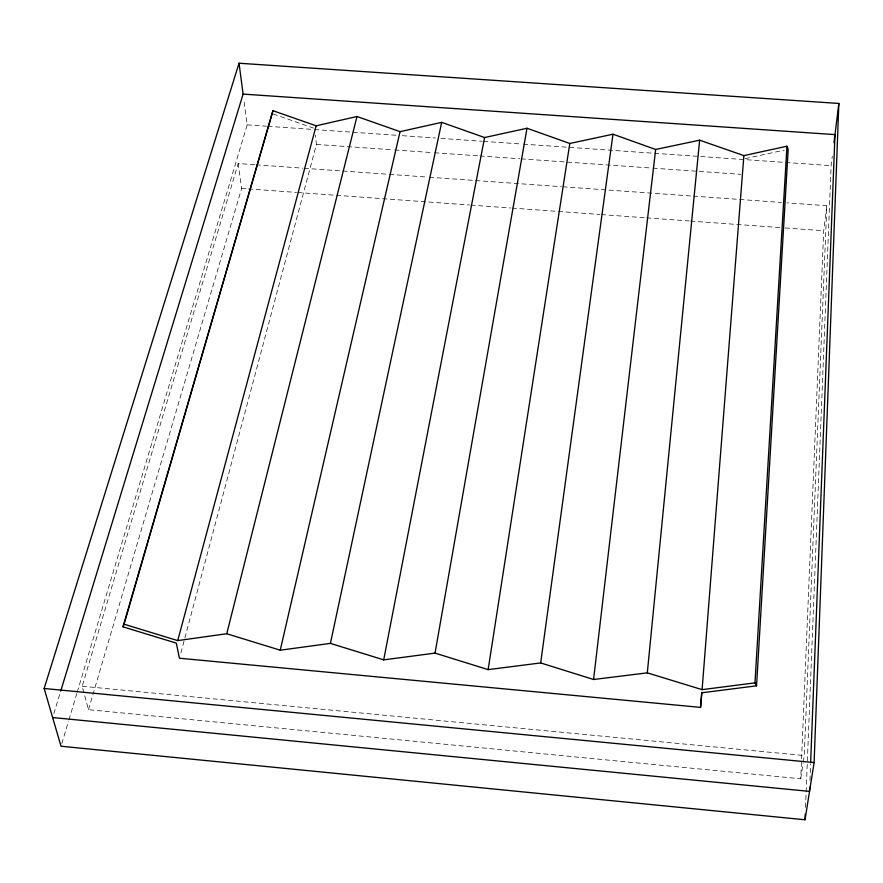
<?xml version="1.0" encoding="UTF-8"?>
<svg xmlns="http://www.w3.org/2000/svg" width="883" height="883" viewBox="0 0 883 883"><rect width="100%" height="100%" fill="white"/><g stroke="black" fill="none" stroke-linecap="round" stroke-linejoin="round"><path stroke-width="0.66" stroke-dasharray="4.42 3.31" d="M809.965 780.373L810.605 763.828M803.287 762.018L804.27 755.561L826.83 205.695L786.952 202.836M805.517 807.382L831.124 165.64L832.294 156.203M254.679 164.713L238.178 163.532L82.185 686.234L88.499 709.667L800.738 778.784L823.707 230.761L826.83 205.695M800.738 778.784L803.089 763.309M180.894 652.912L316.423 144.426L315.474 135.154M88.499 709.667L241.622 188.421L238.178 163.532M61.81 743.596L68.532 721.168M68.929 719.855L76.832 693.464M77.229 692.151L247.174 124.856L243.818 99.47M53.852 713.585L60.287 692.471M745.164 158.62L784.17 150.154M247.174 124.856L266.401 126.203M267.781 126.291L313.123 129.459M314.491 129.558L351.589 132.152M352.968 132.24L396.931 135.32M402.427 135.695L435.407 138.002M440.904 138.388L482.118 141.269M483.498 141.357L521.963 144.05M523.343 144.139L784.402 162.373M785.782 162.472L831.124 165.64M316.423 144.426L393.354 149.845M394.723 149.944L433.189 152.66M434.568 152.759L478.52 155.849M479.899 155.949L519.734 158.763M521.113 158.852L651.61 168.057M652.99 168.156L740.903 174.348M256.059 164.812L302.825 168.167M304.194 168.267L341.335 170.927M342.703 171.026L388.09 174.271M389.469 174.37L427.979 177.13M429.348 177.229L561.389 186.688M562.769 186.788L692.051 196.048M693.42 196.136L781.444 202.45M241.622 188.421L247.108 188.819M248.487 188.918L296.533 192.417M297.902 192.516L334.977 195.209M336.346 195.309L469.513 204.999M470.882 205.099L510.694 207.991M512.074 208.09L599.932 214.481M601.312 214.58L645.241 217.781M646.61 217.88L689.17 220.971M690.539 221.07L779.777 227.56M785.274 227.969L823.707 230.761M82.185 686.234L804.27 755.561M273.189 113.995L313.487 128.079"/><path stroke-width="1.32" d="M814.104 762.581L838.85 103.454L239.028 63.223L44.15 688.453L61.026 746.234L805.031 819.777L814.104 762.581L44.161 688.486M809.7 787.228L809.534 791.389L52.638 717.537M810.649 762.47L834.976 134.613L243.112 94.095L60.695 691.179M805.031 819.777L805.241 814.269M756.543 685.826L754.965 682.868L786.963 146.225L743.883 155.607L699.645 140.187L655.661 149.459L612.99 134.205L569.811 143.476L527.008 128.256L484.612 137.538L441.677 122.362L400.054 131.655L356.997 116.512L316.147 125.805L272.957 110.695L123.002 626.842L176.291 643.133L179.47 658.232L700.561 707.382L701.842 692.78L756.543 685.826L788.199 149.282L786.963 146.225M754.965 682.868L702.106 689.645L743.883 155.607M700.561 707.382L701.742 692.272M123.002 626.842L124.073 624.193L177.726 640.605L226.754 633.74L280.242 650.197L330.408 643.387L383.708 659.866L435.043 653.111L488.144 669.634L540.672 662.934L593.575 679.491L647.305 672.857L699.645 140.187M593.575 679.491L655.661 149.459M833.971 142.737L838.85 103.454M540.672 662.934L612.99 134.205M488.144 669.634L569.811 143.476M435.043 653.111L527.008 128.256M383.708 659.866L484.612 137.538M330.408 643.387L441.677 122.362M280.242 650.197L400.054 131.655M226.754 633.74L356.997 116.512M177.726 640.605L316.147 125.805M124.073 624.193L272.957 110.695M647.305 672.857L702.106 689.645M239.028 63.223L243.112 94.095"/></g></svg>
